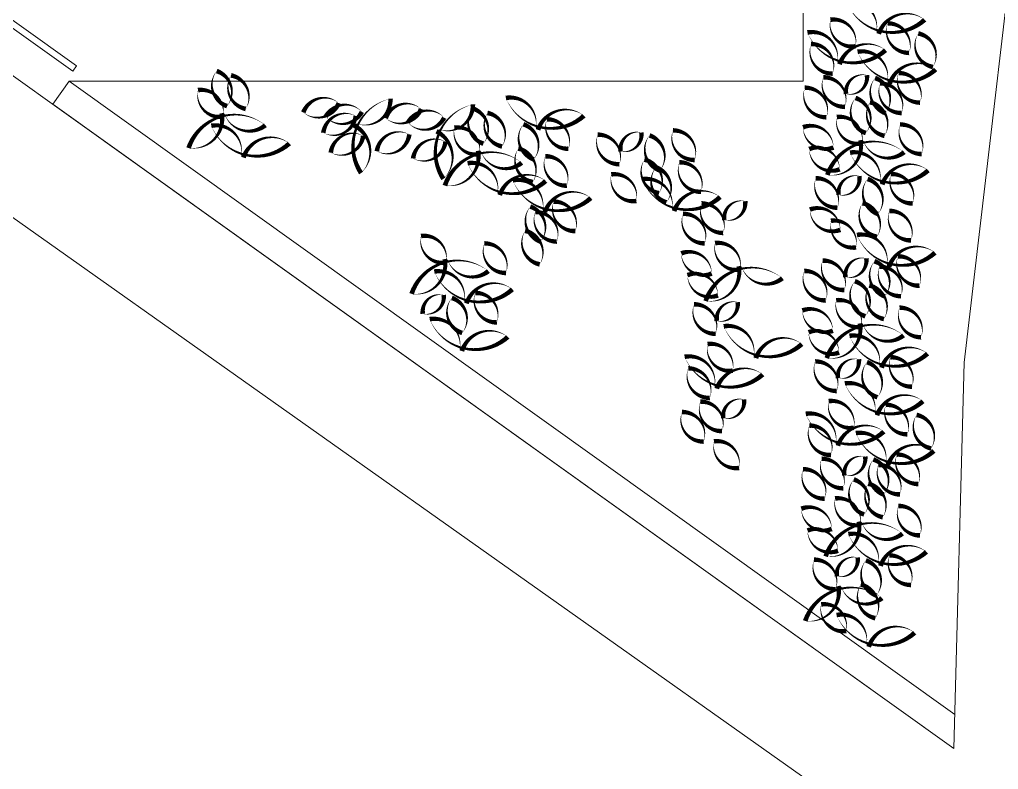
# Model space of a CAD drawing. Header units: metres. Extents: x -45 to 1930, y -347 to 488.
# Drawn here: x 50.68 to 61.09, y 89.57 to 97.55 of the extents above; entities that cross this region are included whole.
import ezdxf

# ---------------------------------------------------------------- set-up
doc = ezdxf.new("R2010")
doc.units = ezdxf.units.M
doc.linetypes.add('ČERCHOVANÁ', pattern=[25.4, 12.7, -6.35, 0, -6.35])
doc.layers.add('OSA', color=7, linetype='ČERCHOVANÁ')
doc.layers.add('zariz.predmety', color=203, linetype='Continuous')

msp = doc.modelspace()

# ---------------------------------------------------------------- linework, layer by layer
at = {"linetype": 'Continuous', "lineweight": 0}
for p, q in [((51.030964, 96.646864), (51.205401, 96.890937)), ((51.205401, 96.890937), (59.014614, 96.890937)), ((51.205401, 96.890937), (60.629391, 90.155703)), ((60.619881, 89.793758), (51.030964, 96.646864)), ((50.130382, 95.777265), (60.923176, 88.142121))]:
    msp.add_line(p, q, dxfattribs=at)
at = {"linetype": 'Continuous', "lineweight": 0, "flags": 128}
msp.add_lwpolyline([(39.709724, 104.738044), (37.477555, 106.333353), (37.035982, 106.60712), (36.945385, 144.462896), (41.020036, 144.260448), (51.420302, 144.043402), (67.649258, 143.123976), (66.052891, 127.447973), (63.765693, 115.190618), (62.169437, 106.182411), (60.727726, 93.898214), (60.619881, 89.793758), (41.092806, 103.749568)], dxfattribs=at)
at = {"linetype": 'Continuous', "lineweight": 0}
msp.add_lwpolyline([(46.226442, 100.669679), (51.285498, 97.054021), (51.244796, 96.997071), (46.18574, 100.612729)], close=True, dxfattribs=at)
at = {"layer": 'OSA', "linetype": 'Continuous', "lineweight": 0}
msp.add_line((59.014614, 103.382797), (59.014614, 96.890937), dxfattribs=at)
at = {"layer": 'zariz.predmety', "color": 253, "linetype": 'Continuous', "ltscale": 0.001}
for points in [[(60.308079, 97.543022, 0, 0, 0.520567051), (60.308079, 97.543022, 0, 0.05, 0.520567051), (59.819717, 97.393191, 0, 0.05, 0.520567051), (59.796616, 97.414872, 0, 0.05, 0.520567051), (59.477244, 97.731966, 0, 0.05, 0.520567051), (60.308079, 97.543022, 0.05, 0.05, 0)], [(59.30553, 97.543682, 0, 0, 0.520567051), (59.30553, 97.543682, 0, 0.05, 0.520567051), (59.572291, 97.260581, 0, 0.05, 0.520567051), (59.30553, 97.543682, 0.05, 0.05, 0)], [(60.142815, 97.191428, 0, 0, 0.520567051), (60.142815, 97.191428, 0, 0.05, 0.520567051), (59.91287, 97.505169, 0, 0.05, 0.520567051), (60.142815, 97.191428, 0.05, 0.05, 0)], [(59.891971, 97.219591, 0, 0, 0.520567051), (59.891971, 97.219591, 0, 0.05, 0.520567051), (59.403608, 97.06976, 0, 0.05, 0.520567051), (59.380507, 97.09144, 0, 0.05, 0.520567051), (59.061135, 97.408535, 0, 0.05, 0.520567051), (59.891971, 97.219591, 0.05, 0.05, 0)], [(60.240034, 97.397782, 0, 0, 0.520567051), (60.240034, 97.397782, 0, 0.05, 0.520567051), (60.395486, 97.041212, 0, 0.05, 0.520567051), (60.240034, 97.397782, 0.05, 0.05, 0)], [(59.329331, 96.970871, 0, 0, 0.520567051), (59.329331, 96.970871, 0, 0.05, 0.520567051), (59.099386, 97.284611, 0, 0.05, 0.520567051), (59.329331, 96.970871, 0.05, 0.05, 0)], [(60.424865, 97.014378, 0, 0, 0.520567051), (60.424865, 97.014378, 0, 0.05, 0.520567051), (59.936503, 96.864546, 0, 0.05, 0.520567051), (59.913402, 96.886227, 0, 0.05, 0.520567051), (59.59403, 97.203321, 0, 0.05, 0.520567051), (60.424865, 97.014378, 0.05, 0.05, 0)], [(52.886111, 96.624902, 0, 0, 0.520567051), (52.886111, 96.624902, 0, 0.05, 0.520567051), (52.775662, 96.997875, 0, 0.05, 0.520567051), (52.886111, 96.624902, 0.05, 0.05, 0)], [(52.929065, 96.95196, 0, 0, 0.520567051), (52.929065, 96.95196, 0, 0.05, 0.520567051), (53.084517, 96.595389, 0, 0.05, 0.520567051), (52.929065, 96.95196, 0.05, 0.05, 0)], [(59.471654, 96.754679, 0, 0, 0.520567051), (59.471654, 96.754679, 0, 0.05, 0.520567051), (59.693946, 96.954388, 0, 0.05, 0.520567051), (59.471654, 96.754679, 0.05, 0.05, 0)], [(60.259601, 96.662783, 0, 0, 0.520567051), (60.259601, 96.662783, 0, 0.05, 0.520567051), (60.029656, 96.976524, 0, 0.05, 0.520567051), (60.259601, 96.662783, 0.05, 0.05, 0)], [(59.229457, 96.931098, 0, 0, 0.520567051), (59.229457, 96.931098, 0, 0.05, 0.520567051), (59.459401, 96.617357, 0, 0.05, 0.520567051), (59.229457, 96.931098, 0.05, 0.05, 0)], [(59.890935, 96.550393, 0, 0, 0.520567051), (59.890935, 96.550393, 0, 0.05, 0.520567051), (59.780485, 96.923366, 0, 0.05, 0.520567051), (59.890935, 96.550393, 0.05, 0.05, 0)], [(60.063128, 96.55211, 0, 0, 0.520567051), (60.063128, 96.55211, 0, 0.05, 0.520567051), (59.833184, 96.865851, 0, 0.05, 0.520567051), (60.063128, 96.55211, 0.05, 0.05, 0)], [(52.577007, 96.795112, 0, 0, 0.520567051), (52.577007, 96.795112, 0, 0.05, 0.520567051), (52.843768, 96.512011, 0, 0.05, 0.520567051), (52.577007, 96.795112, 0.05, 0.05, 0)], [(59.032984, 96.820425, 0, 0, 0.520567051), (59.032984, 96.820425, 0, 0.05, 0.520567051), (59.262929, 96.506685, 0, 0.05, 0.520567051), (59.032984, 96.820425, 0.05, 0.05, 0)], [(54.073821, 96.657457, 0, 0, 0.520567051), (54.073821, 96.657457, 0, 0.05, 0.520567051), (53.697649, 96.558452, 0, 0.05, 0.520567051), (54.073821, 96.657457, 0.05, 0.05, 0)], [(53.934606, 96.511655, 0, 0, 0.520567051), (53.934606, 96.511655, 0, 0.05, 0.520567051), (54.320094, 96.563677, 0, 0.05, 0.520567051), (53.934606, 96.511655, 0.05, 0.05, 0)], [(54.311338, 95.91296, 0, 0, 0.520567051), (54.311338, 95.91296, 0, 0.05, 0.520567051), (54.238073, 96.418508, 0, 0.05, 0.520567051), (54.263036, 96.438016, 0, 0.05, 0.520567051), (54.625304, 96.705054, 0, 0.05, 0.520567051), (54.311338, 95.91296, 0.05, 0.05, 0)], [(54.949999, 96.595482, 0, 0, 0.520567051), (54.949999, 96.595482, 0, 0.05, 0.520567051), (54.573827, 96.496476, 0, 0.05, 0.520567051), (54.949999, 96.595482, 0.05, 0.05, 0)], [(55.187517, 95.850984, 0, 0, 0.520567051), (55.187517, 95.850984, 0, 0.05, 0.520567051), (55.114251, 96.356533, 0, 0.05, 0.520567051), (55.139214, 96.376041, 0, 0.05, 0.520567051), (55.501483, 96.643079, 0, 0.05, 0.520567051), (55.187517, 95.850984, 0.05, 0.05, 0)], [(56.683256, 96.522529, 0, 0, 0.520567051), (56.683256, 96.522529, 0, 0.05, 0.520567051), (56.194893, 96.372698, 0, 0.05, 0.520567051), (56.171792, 96.394379, 0, 0.05, 0.520567051), (55.85242, 96.711473, 0, 0.05, 0.520567051), (56.683256, 96.522529, 0.05, 0.05, 0)], [(59.682577, 96.338578, 0, 0, 0.520567051), (59.682577, 96.338578, 0, 0.05, 0.520567051), (59.572127, 96.71155, 0, 0.05, 0.520567051), (59.682577, 96.338578, 0.05, 0.05, 0)], [(59.72553, 96.665635, 0, 0, 0.520567051), (59.72553, 96.665635, 0, 0.05, 0.520567051), (59.880983, 96.309065, 0, 0.05, 0.520567051), (59.72553, 96.665635, 0.05, 0.05, 0)], [(52.47642, 96.179625, 0, 0, 0.520567051), (52.47642, 96.179625, 0, 0.05, 0.520567051), (52.828875, 96.549385, 0, 0.05, 0.520567051), (52.859633, 96.541792, 0, 0.05, 0.520567051), (53.293362, 96.421683, 0, 0.05, 0.520567051), (52.47642, 96.179625, 0.05, 0.05, 0)], [(53.909929, 96.34123, 0, 0, 0.520567051), (53.909929, 96.34123, 0, 0.05, 0.520567051), (54.255187, 96.520409, 0, 0.05, 0.520567051), (53.909929, 96.34123, 0.05, 0.05, 0)], [(54.810784, 96.44968, 0, 0, 0.520567051), (54.810784, 96.44968, 0, 0.05, 0.520567051), (55.196273, 96.501701, 0, 0.05, 0.520567051), (54.810784, 96.44968, 0.05, 0.05, 0)], [(55.613401, 96.225658, 0, 0, 0.520567051), (55.613401, 96.225658, 0, 0.05, 0.520567051), (55.502951, 96.598631, 0, 0.05, 0.520567051), (55.613401, 96.225658, 0.05, 0.05, 0)], [(55.656354, 96.552716, 0, 0, 0.520567051), (55.656354, 96.552716, 0, 0.05, 0.520567051), (55.811806, 96.196145, 0, 0.05, 0.520567051), (55.656354, 96.552716, 0.05, 0.05, 0)], [(53.548873, 96.227478, 0, 0, 0.520567051), (53.548873, 96.227478, 0, 0.05, 0.520567051), (53.06051, 96.077647, 0, 0.05, 0.520567051), (53.037409, 96.099327, 0, 0.05, 0.520567051), (52.718037, 96.416422, 0, 0.05, 0.520567051), (53.548873, 96.227478, 0.05, 0.05, 0)], [(56.149325, 96.058545, 0, 0, 0.520567051), (56.149325, 96.058545, 0, 0.05, 0.520567051), (56.038875, 96.431518, 0, 0.05, 0.520567051), (56.149325, 96.058545, 0.05, 0.05, 0)], [(56.517991, 96.170935, 0, 0, 0.520567051), (56.517991, 96.170935, 0, 0.05, 0.520567051), (56.288046, 96.484675, 0, 0.05, 0.520567051), (56.517991, 96.170935, 0.05, 0.05, 0)], [(59.337753, 96.18467, 0, 0, 0.520567051), (59.337753, 96.18467, 0, 0.05, 0.520567051), (59.013887, 96.40012, 0, 0.05, 0.520567051), (59.337753, 96.18467, 0.05, 0.05, 0)], [(59.373473, 96.508787, 0, 0, 0.520567051), (59.373473, 96.508787, 0, 0.05, 0.520567051), (59.640234, 96.225686, 0, 0.05, 0.520567051), (59.373473, 96.508787, 0.05, 0.05, 0)], [(60.277097, 96.115803, 0, 0, 0.520567051), (60.277097, 96.115803, 0, 0.05, 0.520567051), (60.047152, 96.429543, 0, 0.05, 0.520567051), (60.277097, 96.115803, 0.05, 0.05, 0)], [(53.989204, 96.130125, 0, 0, 0.520567051), (53.989204, 96.130125, 0, 0.05, 0.520567051), (54.334462, 96.309304, 0, 0.05, 0.520567051), (53.989204, 96.130125, 0.05, 0.05, 0)], [(54.480024, 96.145023, 0, 0, 0.520567051), (54.480024, 96.145023, 0, 0.05, 0.520567051), (54.825281, 96.324202, 0, 0.05, 0.520567051), (54.480024, 96.145023, 0.05, 0.05, 0)], [(55.304296, 96.395867, 0, 0, 0.520567051), (55.304296, 96.395867, 0, 0.05, 0.520567051), (55.571058, 96.112766, 0, 0.05, 0.520567051), (55.304296, 96.395867, 0.05, 0.05, 0)], [(56.829913, 96.320914, 0, 0, 0.520567051), (56.829913, 96.320914, 0, 0.05, 0.520567051), (57.059858, 96.007173, 0, 0.05, 0.520567051), (56.829913, 96.320914, 0.05, 0.05, 0)], [(57.07211, 96.144495, 0, 0, 0.520567051), (57.07211, 96.144495, 0, 0.05, 0.520567051), (57.294403, 96.344204, 0, 0.05, 0.520567051), (57.07211, 96.144495, 0.05, 0.05, 0)], [(57.491391, 95.940209, 0, 0, 0.520567051), (57.491391, 95.940209, 0, 0.05, 0.520567051), (57.380942, 96.313182, 0, 0.05, 0.520567051), (57.491391, 95.940209, 0.05, 0.05, 0)], [(57.860057, 96.052599, 0, 0, 0.520567051), (57.860057, 96.052599, 0, 0.05, 0.520567051), (57.630113, 96.36634, 0, 0.05, 0.520567051), (57.860057, 96.052599, 0.05, 0.05, 0)], [(54.865382, 96.06815, 0, 0, 0.520567051), (54.865382, 96.06815, 0, 0.05, 0.520567051), (55.21064, 96.247328, 0, 0.05, 0.520567051), (54.865382, 96.06815, 0.05, 0.05, 0)], [(59.272885, 95.8933, 0, 0, 0.520567051), (59.272885, 95.8933, 0, 0.05, 0.520567051), (59.62534, 96.26306, 0, 0.05, 0.520567051), (59.656099, 96.255467, 0, 0.05, 0.520567051), (60.089828, 96.135359, 0, 0.05, 0.520567051), (59.272885, 95.8933, 0.05, 0.05, 0)], [(55.203709, 95.780381, 0, 0, 0.520567051), (55.203709, 95.780381, 0, 0.05, 0.520567051), (55.556164, 96.150141, 0, 0.05, 0.520567051), (55.586923, 96.142548, 0, 0.05, 0.520567051), (56.020652, 96.022439, 0, 0.05, 0.520567051), (55.203709, 95.780381, 0.05, 0.05, 0)], [(55.983921, 96.173787, 0, 0, 0.520567051), (55.983921, 96.173787, 0, 0.05, 0.520567051), (56.139373, 95.817216, 0, 0.05, 0.520567051), (55.983921, 96.173787, 0.05, 0.05, 0)], [(59.403843, 95.9529, 0, 0, 0.520567051), (59.403843, 95.9529, 0, 0.05, 0.520567051), (59.079977, 96.16835, 0, 0.05, 0.520567051), (59.403843, 95.9529, 0.05, 0.05, 0)], [(60.345338, 95.941153, 0, 0, 0.520567051), (60.345338, 95.941153, 0, 0.05, 0.520567051), (59.856976, 95.791322, 0, 0.05, 0.520567051), (59.833874, 95.813002, 0, 0.05, 0.520567051), (59.514502, 96.130097, 0, 0.05, 0.520567051), (60.345338, 95.941153, 0.05, 0.05, 0)], [(56.276162, 95.828234, 0, 0, 0.520567051), (56.276162, 95.828234, 0, 0.05, 0.520567051), (55.7878, 95.678403, 0, 0.05, 0.520567051), (55.764698, 95.700083, 0, 0.05, 0.520567051), (55.445326, 96.017178, 0, 0.05, 0.520567051), (56.276162, 95.828234, 0.05, 0.05, 0)], [(56.501046, 95.778349, 0, 0, 0.520567051), (56.501046, 95.778349, 0, 0.05, 0.520567051), (56.271101, 96.09209, 0, 0.05, 0.520567051), (56.501046, 95.778349, 0.05, 0.05, 0)], [(57.325987, 96.055451, 0, 0, 0.520567051), (57.325987, 96.055451, 0, 0.05, 0.520567051), (57.481439, 95.698881, 0, 0.05, 0.520567051), (57.325987, 96.055451, 0.05, 0.05, 0)], [(57.928626, 95.713448, 0, 0, 0.520567051), (57.928626, 95.713448, 0, 0.05, 0.520567051), (57.698682, 96.027189, 0, 0.05, 0.520567051), (57.928626, 95.713448, 0.05, 0.05, 0)], [(56.973929, 95.898603, 0, 0, 0.520567051), (56.973929, 95.898603, 0, 0.05, 0.520567051), (57.24069, 95.615502, 0, 0.05, 0.520567051), (56.973929, 95.898603, 0.05, 0.05, 0)], [(57.55996, 95.601058, 0, 0, 0.520567051), (57.55996, 95.601058, 0, 0.05, 0.520567051), (57.44951, 95.974031, 0, 0.05, 0.520567051), (57.55996, 95.601058, 0.05, 0.05, 0)], [(60.180074, 95.589558, 0, 0, 0.520567051), (60.180074, 95.589558, 0, 0.05, 0.520567051), (59.950129, 95.903299, 0, 0.05, 0.520567051), (60.180074, 95.589558, 0.05, 0.05, 0)], [(56.756208, 95.647197, 0, 0, 0.520567051), (56.756208, 95.647197, 0, 0.05, 0.520567051), (56.267845, 95.497366, 0, 0.05, 0.520567051), (56.244744, 95.519046, 0, 0.05, 0.520567051), (55.925372, 95.83614, 0, 0.05, 0.520567051), (56.756208, 95.647197, 0.05, 0.05, 0)], [(58.131776, 95.657846, 0, 0, 0.520567051), (58.131776, 95.657846, 0, 0.05, 0.520567051), (57.643413, 95.508015, 0, 0.05, 0.520567051), (57.620312, 95.529696, 0, 0.05, 0.520567051), (57.30094, 95.84679, 0, 0.05, 0.520567051), (58.131776, 95.657846, 0.05, 0.05, 0)], [(59.14993, 95.857874, 0, 0, 0.520567051), (59.14993, 95.857874, 0, 0.05, 0.520567051), (59.379874, 95.544133, 0, 0.05, 0.520567051), (59.14993, 95.857874, 0.05, 0.05, 0)], [(59.392126, 95.681454, 0, 0, 0.520567051), (59.392126, 95.681454, 0, 0.05, 0.520567051), (59.614419, 95.881164, 0, 0.05, 0.520567051), (59.392126, 95.681454, 0.05, 0.05, 0)], [(59.811408, 95.477169, 0, 0, 0.520567051), (59.811408, 95.477169, 0, 0.05, 0.520567051), (59.700958, 95.850141, 0, 0.05, 0.520567051), (59.811408, 95.477169, 0.05, 0.05, 0)], [(56.590943, 95.295602, 0, 0, 0.520567051), (56.590943, 95.295602, 0, 0.05, 0.520567051), (56.360999, 95.609343, 0, 0.05, 0.520567051), (56.590943, 95.295602, 0.05, 0.05, 0)], [(57.934082, 95.590196, 0, 0, 0.520567051), (57.934082, 95.590196, 0, 0.05, 0.520567051), (58.164027, 95.276455, 0, 0.05, 0.520567051), (57.934082, 95.590196, 0.05, 0.05, 0)], [(58.176279, 95.413776, 0, 0, 0.520567051), (58.176279, 95.413776, 0, 0.05, 0.520567051), (58.398572, 95.613486, 0, 0.05, 0.520567051), (58.176279, 95.413776, 0.05, 0.05, 0)], [(59.646003, 95.59241, 0, 0, 0.520567051), (59.646003, 95.59241, 0, 0.05, 0.520567051), (59.801455, 95.23584, 0, 0.05, 0.520567051), (59.646003, 95.59241, 0.05, 0.05, 0)], [(56.222277, 95.183212, 0, 0, 0.520567051), (56.222277, 95.183212, 0, 0.05, 0.520567051), (56.111827, 95.556185, 0, 0.05, 0.520567051), (56.222277, 95.183212, 0.05, 0.05, 0)], [(56.39447, 95.184929, 0, 0, 0.520567051), (56.39447, 95.184929, 0, 0.05, 0.520567051), (56.164526, 95.49867, 0, 0.05, 0.520567051), (56.39447, 95.184929, 0.05, 0.05, 0)], [(57.737609, 95.479523, 0, 0, 0.520567051), (57.737609, 95.479523, 0, 0.05, 0.520567051), (57.967554, 95.165782, 0, 0.05, 0.520567051), (57.737609, 95.479523, 0.05, 0.05, 0)], [(59.410705, 95.309337, 0, 0, 0.520567051), (59.410705, 95.309337, 0, 0.05, 0.520567051), (59.086839, 95.524787, 0, 0.05, 0.520567051), (59.410705, 95.309337, 0.05, 0.05, 0)], [(60.163129, 95.196973, 0, 0, 0.520567051), (60.163129, 95.196973, 0, 0.05, 0.520567051), (59.933184, 95.510713, 0, 0.05, 0.520567051), (60.163129, 95.196973, 0.05, 0.05, 0)], [(59.311166, 95.4052, 0, 0, 0.520567051), (59.311166, 95.4052, 0, 0.05, 0.520567051), (59.577927, 95.122099, 0, 0.05, 0.520567051), (59.311166, 95.4052, 0.05, 0.05, 0)], [(56.056873, 95.298454, 0, 0, 0.520567051), (56.056873, 95.298454, 0, 0.05, 0.520567051), (56.212325, 94.941884, 0, 0.05, 0.520567051), (56.056873, 95.298454, 0.05, 0.05, 0)], [(54.949747, 95.243848, 0, 0, 0.520567051), (54.949747, 95.243848, 0, 0.05, 0.520567051), (55.216509, 94.960747, 0, 0.05, 0.520567051), (54.949747, 95.243848, 0.05, 0.05, 0)], [(55.853371, 94.850864, 0, 0, 0.520567051), (55.853371, 94.850864, 0, 0.05, 0.520567051), (55.623427, 95.164605, 0, 0.05, 0.520567051), (55.853371, 94.850864, 0.05, 0.05, 0)], [(58.078098, 95.167884, 0, 0, 0.520567051), (58.078098, 95.167884, 0, 0.05, 0.520567051), (58.344859, 94.884783, 0, 0.05, 0.520567051), (58.078098, 95.167884, 0.05, 0.05, 0)], [(60.41829, 95.06582, 0, 0, 0.520567051), (60.41829, 95.06582, 0, 0.05, 0.520567051), (59.929928, 94.915989, 0, 0.05, 0.520567051), (59.906827, 94.93767, 0, 0.05, 0.520567051), (59.587455, 95.254764, 0, 0.05, 0.520567051), (60.41829, 95.06582, 0.05, 0.05, 0)], [(58.042379, 94.843767, 0, 0, 0.520567051), (58.042379, 94.843767, 0, 0.05, 0.520567051), (57.718513, 95.059217, 0, 0.05, 0.520567051), (58.042379, 94.843767, 0.05, 0.05, 0)], [(54.84916, 94.628361, 0, 0, 0.520567051), (54.84916, 94.628361, 0, 0.05, 0.520567051), (55.201615, 94.998121, 0, 0.05, 0.520567051), (55.232374, 94.990529, 0, 0.05, 0.520567051), (55.666103, 94.87042, 0, 0.05, 0.520567051), (54.84916, 94.628361, 0.05, 0.05, 0)], [(59.222882, 94.982541, 0, 0, 0.520567051), (59.222882, 94.982541, 0, 0.05, 0.520567051), (59.452826, 94.6688, 0, 0.05, 0.520567051), (59.222882, 94.982541, 0.05, 0.05, 0)], [(59.465079, 94.806121, 0, 0, 0.520567051), (59.465079, 94.806121, 0, 0.05, 0.520567051), (59.687371, 95.005831, 0, 0.05, 0.520567051), (59.465079, 94.806121, 0.05, 0.05, 0)], [(59.88436, 94.601836, 0, 0, 0.520567051), (59.88436, 94.601836, 0, 0.05, 0.520567051), (59.77391, 94.974809, 0, 0.05, 0.520567051), (59.88436, 94.601836, 0.05, 0.05, 0)], [(60.253026, 94.714226, 0, 0, 0.520567051), (60.253026, 94.714226, 0, 0.05, 0.520567051), (60.023081, 95.027966, 0, 0.05, 0.520567051), (60.253026, 94.714226, 0.05, 0.05, 0)], [(55.921613, 94.676214, 0, 0, 0.520567051), (55.921613, 94.676214, 0, 0.05, 0.520567051), (55.433251, 94.526383, 0, 0.05, 0.520567051), (55.410149, 94.548064, 0, 0.05, 0.520567051), (55.090777, 94.865158, 0, 0.05, 0.520567051), (55.921613, 94.676214, 0.05, 0.05, 0)], [(57.977511, 94.552397, 0, 0, 0.520567051), (57.977511, 94.552397, 0, 0.05, 0.520567051), (58.329966, 94.922157, 0, 0.05, 0.520567051), (58.360724, 94.914565, 0, 0.05, 0.520567051), (58.794453, 94.794456, 0, 0.05, 0.520567051), (57.977511, 94.552397, 0.05, 0.05, 0)], [(59.026409, 94.871868, 0, 0, 0.520567051), (59.026409, 94.871868, 0, 0.05, 0.520567051), (59.256353, 94.558127, 0, 0.05, 0.520567051), (59.026409, 94.871868, 0.05, 0.05, 0)], [(60.056553, 94.603553, 0, 0, 0.520567051), (60.056553, 94.603553, 0, 0.05, 0.520567051), (59.826608, 94.917294, 0, 0.05, 0.520567051), (60.056553, 94.603553, 0.05, 0.05, 0)], [(58.108468, 94.611998, 0, 0, 0.520567051), (58.108468, 94.611998, 0, 0.05, 0.520567051), (57.784602, 94.827447, 0, 0.05, 0.520567051), (58.108468, 94.611998, 0.05, 0.05, 0)], [(59.676002, 94.39002, 0, 0, 0.520567051), (59.676002, 94.39002, 0, 0.05, 0.520567051), (59.565552, 94.762993, 0, 0.05, 0.520567051), (59.676002, 94.39002, 0.05, 0.05, 0)], [(59.718955, 94.717078, 0, 0, 0.520567051), (59.718955, 94.717078, 0, 0.05, 0.520567051), (59.874407, 94.360507, 0, 0.05, 0.520567051), (59.718955, 94.717078, 0.05, 0.05, 0)], [(54.968401, 94.416515, 0, 0, 0.520567051), (54.968401, 94.416515, 0, 0.05, 0.520567051), (55.190694, 94.616225, 0, 0.05, 0.520567051), (54.968401, 94.416515, 0.05, 0.05, 0)], [(55.387682, 94.21223, 0, 0, 0.520567051), (55.387682, 94.21223, 0, 0.05, 0.520567051), (55.277233, 94.585203, 0, 0.05, 0.520567051), (55.387682, 94.21223, 0.05, 0.05, 0)], [(55.756348, 94.32462, 0, 0, 0.520567051), (55.756348, 94.32462, 0, 0.05, 0.520567051), (55.526404, 94.638361, 0, 0.05, 0.520567051), (55.756348, 94.32462, 0.05, 0.05, 0)], [(58.096752, 94.340551, 0, 0, 0.520567051), (58.096752, 94.340551, 0, 0.05, 0.520567051), (58.319045, 94.540261, 0, 0.05, 0.520567051), (58.096752, 94.340551, 0.05, 0.05, 0)], [(59.366897, 94.560229, 0, 0, 0.520567051), (59.366897, 94.560229, 0, 0.05, 0.520567051), (59.633659, 94.277128, 0, 0.05, 0.520567051), (59.366897, 94.560229, 0.05, 0.05, 0)], [(57.854555, 94.516971, 0, 0, 0.520567051), (57.854555, 94.516971, 0, 0.05, 0.520567051), (58.0845, 94.20323, 0, 0.05, 0.520567051), (57.854555, 94.516971, 0.05, 0.05, 0)], [(59.331178, 94.236113, 0, 0, 0.520567051), (59.331178, 94.236113, 0, 0.05, 0.520567051), (59.007312, 94.451562, 0, 0.05, 0.520567051), (59.331178, 94.236113, 0.05, 0.05, 0)], [(60.270522, 94.167245, 0, 0, 0.520567051), (60.270522, 94.167245, 0, 0.05, 0.520567051), (60.040577, 94.480986, 0, 0.05, 0.520567051), (60.270522, 94.167245, 0.05, 0.05, 0)], [(55.87277, 94.169964, 0, 0, 0.520567051), (55.87277, 94.169964, 0, 0.05, 0.520567051), (55.384407, 94.020133, 0, 0.05, 0.520567051), (55.361306, 94.041814, 0, 0.05, 0.520567051), (55.041934, 94.358908, 0, 0.05, 0.520567051), (55.87277, 94.169964, 0.05, 0.05, 0)], [(59.00112, 94.094, 0, 0, 0.520567051), (59.00112, 94.094, 0, 0.05, 0.520567051), (58.512758, 93.944169, 0, 0.05, 0.520567051), (58.489656, 93.96585, 0, 0.05, 0.520567051), (58.170284, 94.282944, 0, 0.05, 0.520567051), (59.00112, 94.094, 0.05, 0.05, 0)], [(59.397268, 94.004343, 0, 0, 0.520567051), (59.397268, 94.004343, 0, 0.05, 0.520567051), (59.073402, 94.219793, 0, 0.05, 0.520567051), (59.397268, 94.004343, 0.05, 0.05, 0)], [(59.26631, 93.944743, 0, 0, 0.520567051), (59.26631, 93.944743, 0, 0.05, 0.520567051), (59.618765, 94.314503, 0, 0.05, 0.520567051), (59.649524, 94.30691, 0, 0.05, 0.520567051), (60.083253, 94.186801, 0, 0.05, 0.520567051), (59.26631, 93.944743, 0.05, 0.05, 0)], [(60.338763, 93.992596, 0, 0, 0.520567051), (60.338763, 93.992596, 0, 0.05, 0.520567051), (59.850401, 93.842765, 0, 0.05, 0.520567051), (59.827299, 93.864445, 0, 0.05, 0.520567051), (59.507927, 94.18154, 0, 0.05, 0.520567051), (60.338763, 93.992596, 0.05, 0.05, 0)], [(57.998571, 94.094659, 0, 0, 0.520567051), (57.998571, 94.094659, 0, 0.05, 0.520567051), (58.265332, 93.811558, 0, 0.05, 0.520567051), (57.998571, 94.094659, 0.05, 0.05, 0)], [(58.585012, 93.770569, 0, 0, 0.520567051), (58.585012, 93.770569, 0, 0.05, 0.520567051), (58.096649, 93.620737, 0, 0.05, 0.520567051), (58.073548, 93.642418, 0, 0.05, 0.520567051), (57.754176, 93.959512, 0, 0.05, 0.520567051), (58.585012, 93.770569, 0.05, 0.05, 0)], [(59.385551, 93.732897, 0, 0, 0.520567051), (59.385551, 93.732897, 0, 0.05, 0.520567051), (59.607844, 93.932607, 0, 0.05, 0.520567051), (59.385551, 93.732897, 0.05, 0.05, 0)], [(60.173498, 93.641001, 0, 0, 0.520567051), (60.173498, 93.641001, 0, 0.05, 0.520567051), (59.943554, 93.954742, 0, 0.05, 0.520567051), (60.173498, 93.641001, 0.05, 0.05, 0)], [(58.022371, 93.521848, 0, 0, 0.520567051), (58.022371, 93.521848, 0, 0.05, 0.520567051), (57.792427, 93.835589, 0, 0.05, 0.520567051), (58.022371, 93.521848, 0.05, 0.05, 0)], [(59.143355, 93.909316, 0, 0, 0.520567051), (59.143355, 93.909316, 0, 0.05, 0.520567051), (59.373299, 93.595576, 0, 0.05, 0.520567051), (59.143355, 93.909316, 0.05, 0.05, 0)], [(59.804832, 93.528611, 0, 0, 0.520567051), (59.804832, 93.528611, 0, 0.05, 0.520567051), (59.694383, 93.901584, 0, 0.05, 0.520567051), (59.804832, 93.528611, 0.05, 0.05, 0)], [(60.28992, 93.486346, 0, 0, 0.520567051), (60.28992, 93.486346, 0, 0.05, 0.520567051), (59.801557, 93.336515, 0, 0.05, 0.520567051), (59.778456, 93.358195, 0, 0.05, 0.520567051), (59.459084, 93.675289, 0, 0.05, 0.520567051), (60.28992, 93.486346, 0.05, 0.05, 0)], [(58.164694, 93.305656, 0, 0, 0.520567051), (58.164694, 93.305656, 0, 0.05, 0.520567051), (58.386987, 93.505366, 0, 0.05, 0.520567051), (58.164694, 93.305656, 0.05, 0.05, 0)], [(57.922498, 93.482076, 0, 0, 0.520567051), (57.922498, 93.482076, 0, 0.05, 0.520567051), (58.152442, 93.168335, 0, 0.05, 0.520567051), (57.922498, 93.482076, 0.05, 0.05, 0)], [(59.28737, 93.487005, 0, 0, 0.520567051), (59.28737, 93.487005, 0, 0.05, 0.520567051), (59.554131, 93.203904, 0, 0.05, 0.520567051), (59.28737, 93.487005, 0.05, 0.05, 0)], [(60.124655, 93.134751, 0, 0, 0.520567051), (60.124655, 93.134751, 0, 0.05, 0.520567051), (59.894711, 93.448492, 0, 0.05, 0.520567051), (60.124655, 93.134751, 0.05, 0.05, 0)], [(57.726025, 93.371403, 0, 0, 0.520567051), (57.726025, 93.371403, 0, 0.05, 0.520567051), (57.955969, 93.057662, 0, 0.05, 0.520567051), (57.726025, 93.371403, 0.05, 0.05, 0)], [(59.873811, 93.162914, 0, 0, 0.520567051), (59.873811, 93.162914, 0, 0.05, 0.520567051), (59.385449, 93.013083, 0, 0.05, 0.520567051), (59.362347, 93.034763, 0, 0.05, 0.520567051), (59.042975, 93.351858, 0, 0.05, 0.520567051), (59.873811, 93.162914, 0.05, 0.05, 0)], [(60.221874, 93.341105, 0, 0, 0.520567051), (60.221874, 93.341105, 0, 0.05, 0.520567051), (60.377327, 92.984535, 0, 0.05, 0.520567051), (60.221874, 93.341105, 0.05, 0.05, 0)], [(59.311171, 92.914194, 0, 0, 0.520567051), (59.311171, 92.914194, 0, 0.05, 0.520567051), (59.081226, 93.227935, 0, 0.05, 0.520567051), (59.311171, 92.914194, 0.05, 0.05, 0)], [(60.406706, 92.957701, 0, 0, 0.520567051), (60.406706, 92.957701, 0, 0.05, 0.520567051), (59.918343, 92.80787, 0, 0.05, 0.520567051), (59.895242, 92.82955, 0, 0.05, 0.520567051), (59.57587, 93.146644, 0, 0.05, 0.520567051), (60.406706, 92.957701, 0.05, 0.05, 0)], [(58.066513, 93.059764, 0, 0, 0.520567051), (58.066513, 93.059764, 0, 0.05, 0.520567051), (58.333275, 92.776663, 0, 0.05, 0.520567051), (58.066513, 93.059764, 0.05, 0.05, 0)], [(59.211297, 92.874421, 0, 0, 0.520567051), (59.211297, 92.874421, 0, 0.05, 0.520567051), (59.441242, 92.560681, 0, 0.05, 0.520567051), (59.211297, 92.874421, 0.05, 0.05, 0)], [(59.453494, 92.698002, 0, 0, 0.520567051), (59.453494, 92.698002, 0, 0.05, 0.520567051), (59.675787, 92.897711, 0, 0.05, 0.520567051), (59.453494, 92.698002, 0.05, 0.05, 0)], [(60.241441, 92.606106, 0, 0, 0.520567051), (60.241441, 92.606106, 0, 0.05, 0.520567051), (60.011496, 92.919847, 0, 0.05, 0.520567051), (60.241441, 92.606106, 0.05, 0.05, 0)], [(59.872775, 92.493716, 0, 0, 0.520567051), (59.872775, 92.493716, 0, 0.05, 0.520567051), (59.762325, 92.866689, 0, 0.05, 0.520567051), (59.872775, 92.493716, 0.05, 0.05, 0)], [(60.044968, 92.495433, 0, 0, 0.520567051), (60.044968, 92.495433, 0, 0.05, 0.520567051), (59.815024, 92.809174, 0, 0.05, 0.520567051), (60.044968, 92.495433, 0.05, 0.05, 0)], [(59.014824, 92.763749, 0, 0, 0.520567051), (59.014824, 92.763749, 0, 0.05, 0.520567051), (59.244769, 92.450008, 0, 0.05, 0.520567051), (59.014824, 92.763749, 0.05, 0.05, 0)], [(59.664417, 92.281901, 0, 0, 0.520567051), (59.664417, 92.281901, 0, 0.05, 0.520567051), (59.553967, 92.654873, 0, 0.05, 0.520567051), (59.664417, 92.281901, 0.05, 0.05, 0)], [(59.707371, 92.608958, 0, 0, 0.520567051), (59.707371, 92.608958, 0, 0.05, 0.520567051), (59.862823, 92.252388, 0, 0.05, 0.520567051), (59.707371, 92.608958, 0.05, 0.05, 0)], [(59.319593, 92.127993, 0, 0, 0.520567051), (59.319593, 92.127993, 0, 0.05, 0.520567051), (58.995727, 92.343443, 0, 0.05, 0.520567051), (59.319593, 92.127993, 0.05, 0.05, 0)], [(59.355313, 92.45211, 0, 0, 0.520567051), (59.355313, 92.45211, 0, 0.05, 0.520567051), (59.622074, 92.169009, 0, 0.05, 0.520567051), (59.355313, 92.45211, 0.05, 0.05, 0)], [(60.258937, 92.059126, 0, 0, 0.520567051), (60.258937, 92.059126, 0, 0.05, 0.520567051), (60.028992, 92.372867, 0, 0.05, 0.520567051), (60.258937, 92.059126, 0.05, 0.05, 0)], [(59.254726, 91.836623, 0, 0, 0.520567051), (59.254726, 91.836623, 0, 0.05, 0.520567051), (59.607181, 92.206383, 0, 0.05, 0.520567051), (59.637939, 92.19879, 0, 0.05, 0.520567051), (60.071668, 92.078682, 0, 0.05, 0.520567051), (59.254726, 91.836623, 0.05, 0.05, 0)], [(59.385683, 91.896223, 0, 0, 0.520567051), (59.385683, 91.896223, 0, 0.05, 0.520567051), (59.061817, 92.111673, 0, 0.05, 0.520567051), (59.385683, 91.896223, 0.05, 0.05, 0)], [(60.327179, 91.884476, 0, 0, 0.520567051), (60.327179, 91.884476, 0, 0.05, 0.520567051), (59.838816, 91.734645, 0, 0.05, 0.520567051), (59.815715, 91.756326, 0, 0.05, 0.520567051), (59.496343, 92.07342, 0, 0.05, 0.520567051), (60.327179, 91.884476, 0.05, 0.05, 0)], [(60.161914, 91.532881, 0, 0, 0.520567051), (60.161914, 91.532881, 0, 0.05, 0.520567051), (59.931969, 91.846622, 0, 0.05, 0.520567051), (60.161914, 91.532881, 0.05, 0.05, 0)], [(59.13177, 91.801197, 0, 0, 0.520567051), (59.13177, 91.801197, 0, 0.05, 0.520567051), (59.361714, 91.487456, 0, 0.05, 0.520567051), (59.13177, 91.801197, 0.05, 0.05, 0)], [(59.373967, 91.624777, 0, 0, 0.520567051), (59.373967, 91.624777, 0, 0.05, 0.520567051), (59.59626, 91.824487, 0, 0.05, 0.520567051), (59.373967, 91.624777, 0.05, 0.05, 0)], [(59.793248, 91.420492, 0, 0, 0.520567051), (59.793248, 91.420492, 0, 0.05, 0.520567051), (59.682798, 91.793465, 0, 0.05, 0.520567051), (59.793248, 91.420492, 0.05, 0.05, 0)], [(59.037435, 91.150354, 0, 0, 0.520567051), (59.037435, 91.150354, 0, 0.05, 0.520567051), (59.38989, 91.520114, 0, 0.05, 0.520567051), (59.420648, 91.512521, 0, 0.05, 0.520567051), (59.854378, 91.392412, 0, 0.05, 0.520567051), (59.037435, 91.150354, 0.05, 0.05, 0)], [(59.627843, 91.535733, 0, 0, 0.520567051), (59.627843, 91.535733, 0, 0.05, 0.520567051), (59.783296, 91.179163, 0, 0.05, 0.520567051), (59.627843, 91.535733, 0.05, 0.05, 0)], [(59.207217, 91.325482, 0, 0, 0.520567051), (59.207217, 91.325482, 0, 0.05, 0.520567051), (59.473978, 91.042381, 0, 0.05, 0.520567051), (59.207217, 91.325482, 0.05, 0.05, 0)], [(60.201626, 91.024002, 0, 0, 0.520567051), (60.201626, 91.024002, 0, 0.05, 0.520567051), (59.713263, 90.874171, 0, 0.05, 0.520567051), (59.690162, 90.895851, 0, 0.05, 0.520567051), (59.37079, 91.212945, 0, 0.05, 0.520567051), (60.201626, 91.024002, 0.05, 0.05, 0)]]:
    msp.add_lwpolyline(points, format="xyseb", close=True, dxfattribs=at)

doc.saveas('drawing.dxf')
